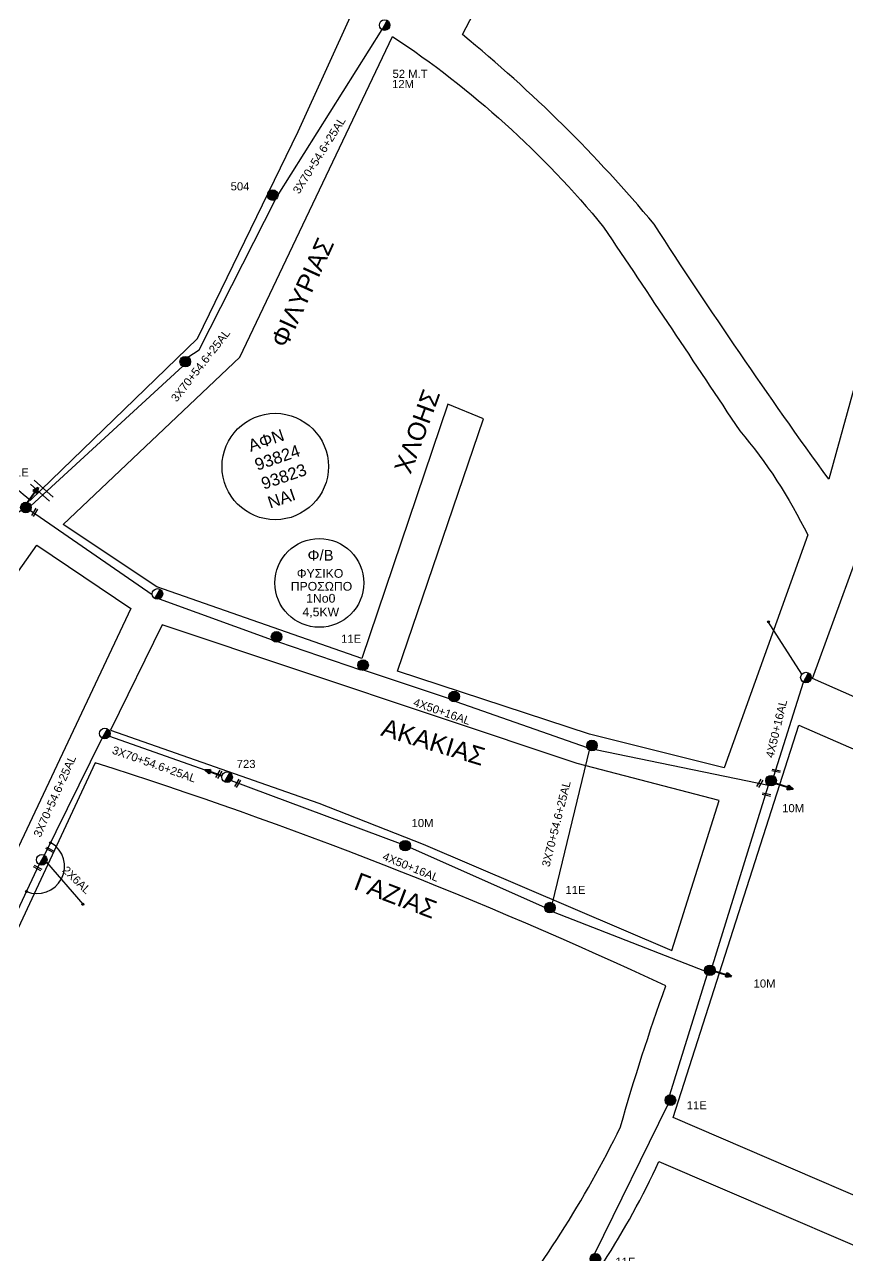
# Model space of a CAD drawing. Header units: millimetres. Extents: x 1451 to 4015, y 754 to 2365.
# Drawn here: x 2117.9 to 2301, y 1320.1 to 1594 of the extents above; entities that cross this region are included whole.
import ezdxf
from ezdxf.enums import TextEntityAlignment as Align

# ---------------------------------------------------------------- set-up
doc = ezdxf.new("R2010")
doc.units = ezdxf.units.MM
doc.linetypes.add('DASHED', pattern=[19.05, 12.7, -6.35])
for name, color, linetype in [('Άγνωστα', 7, 'Continuous'), ('Γυμνά εναέρια ΧΤ και ΦΟΠ (3Φ)   4x50+16AL', 7, 'Continuous'), ('Επίτονοι', 7, 'Continuous'), ('Επιγραφές - Σχήματα', 7, 'Continuous'), ('Καλώδια ΧΤ   2x6AL', 7, 'DASHED'), ('Μηχανική τομή', 7, 'Continuous'), ('Στύλος Ξύλινος', 7, 'Continuous'), ('Στύλος Ξύλινος @ 1', 7, 'Continuous'), ('Στύλος ΦΜ', 7, 'Continuous'), ('Στύλος ΦΜ @ 1', 7, 'Continuous'), ('Συνδέσεις', 7, 'Continuous'), ('Συνεστραμμένα ΧΤ   3x70+54.6+25AL', 7, 'SYN_LINE'), ('Τομή', 7, 'Continuous'), ('Υπόβαθρο ΔΕΗ', 7, 'Continuous')]:
    doc.layers.add(name, color=color, linetype=linetype)
doc.styles.add('ar', font='ARIAL.TTF')
doc.styles.get("Standard").update_dxf_attribs({"font": 'ARIAL.TTF'})
doc.linetypes.add('SYN_LINE', pattern='A,0.5,-0.0001,["/\\/\\/\\/",Standard,S=0.1,R=0,X=0,Y=-0.05],-0.25', length=0.7501)

# ---------------------------------------------------------------- blocks, each defined once
blk = doc.blocks.new('ΥΠΑΡΧΩΝ ΤΣΙΜΕΝΤΕΝΙΟΣ ΣΤΥΛΟΣ')
at = {"layer": 'Στύλος ΦΜ'}
blk.add_hatch(color=7, dxfattribs=at).paths.add_polyline_path([(-1.29, -2.28, 0.574793), (2.62, 0, 0.268822), (1.3, 2.27)])
at = {"layer": 'Στύλος ΦΜ', "color": 7}
blk.add_line((-1.29, -2.28), (1.3, 2.27), dxfattribs=at)
blk.add_circle((0, 0), 2.62, dxfattribs=at)
at = {"layer": 'Στύλος ΦΜ', "flags": 4}
for tag, p in [('ΤΥΠΟΣ', (-4.91, 3.03)), ('ΑΡΙΘΜΟΣ', (-4.68, 8.05))]:
    blk.add_attdef(tag, p, '', height=4, dxfattribs=at)
blk = doc.blocks.new('ΥΠΑΡΧΩΝ ΞΥΛΙΝΟΣ ΣΤΥΛΟΣ')
at = {"layer": 'Στύλος Ξύλινος'}
h = blk.add_hatch(color=256, dxfattribs=at)
h.paths.add_polyline_path([(-2.62, 0, 0.270008), (-1.29, -2.28), (1.3, 2.27, 0.576266)])
h.paths.add_polyline_path([(-1.29, -2.28, 0.574793), (2.62, 0, 0.268822), (1.3, 2.27)])
blk.add_line((-1.29, -2.28), (1.3, 2.27), dxfattribs=at)
blk.add_circle((0, 0), 2.62, dxfattribs=at)
at = {"layer": 'Στύλος Ξύλινος', "flags": 4}
for tag, p in [('ΑΡΙΘΜΟΣ', (-4.91, 8.6)), ('ΤΥΠΟΣ', (-4.85, 3.39))]:
    blk.add_attdef(tag, p, '', height=4, dxfattribs=at)
blk = doc.blocks.new('ΕΠΙΤΟΝΟΣ')
at = {"layer": 'Επίτονοι', "lineweight": 40, "ltscale": 40}
blk.add_hatch(color=256, dxfattribs=at).paths.add_polyline_path([(-1.13, 6.47), (0, 9.1), (1.13, 6.47)])
for p, q in [((-1.13, 6.47), (0, 9.1)), ((1.13, 6.47), (-1.13, 6.47)), ((-1.13, 6.47), (0, 6.47)), ((0, 9.1), (1.13, 6.47)), ((0, 6.47), (0, 0))]:
    blk.add_line(p, q, dxfattribs=at)
blk = doc.blocks.new('ΤΟΜΗ')
at = {"layer": 'Τομή', "ltscale": 40}
for p, q in [((-5.68, 0), (5.68, 0)), ((5.68, -2.33), (-5.68, -2.33))]:
    blk.add_line(p, q, dxfattribs=at)
blk = doc.blocks.new('ΜΗΧΑΝΙΚΗ ΤΟΜΗ')
at = {"layer": 'Μηχανική τομή', "ltscale": 40}
for p, q in [((-1.89, 0.78), (1.89, 0.78)), ((1.89, 0), (-1.89, 0))]:
    blk.add_line(p, q, dxfattribs=at)
blk = doc.blocks.new('_ΣΥΝΔΕΣΗ')
at = {"layer": 'Συνδέσεις', "linetype": 'SYN_LINE', "ltscale": 40}
blk.add_hatch(color=256, dxfattribs=at).paths.add_polyline_path([(0.5, -0.01, 1), (-0.5, -0.01, 1)])
at = {"layer": 'Συνδέσεις'}
blk.add_circle((0, -0.01), 0.5, dxfattribs=at)

msp = doc.modelspace()

# ---------------------------------------------------------------- linework, layer by layer
at = {"layer": 'Άγνωστα'}
msp.add_circle((2173.69, 1495.65), 11.84, dxfattribs=at)
at = {"layer": 'Γυμνά εναέρια ΧΤ και ΦΟΠ (3Φ)   4x50+16AL', "color": 85, "ltscale": 20}
for points in [[(2118.2, 1486.53), (2114.46, 1484.11)], [(2118.24, 1486.56), (2146.3, 1467.15), (2146.3, 1467.15)], [(2147.89, 1466.2), (2173, 1457.11)], [(2174.44, 1456.66), (2192.66, 1450.43)], [(2193.52, 1450.31), (2212.42, 1444.05)], [(2213.92, 1443.37), (2243.11, 1433.11)], [(2244.95, 1432.69), (2283.47, 1424.73)]]:
    msp.add_lwpolyline(points, dxfattribs=at)
at = {"layer": 'Γυμνά εναέρια ΧΤ και ΦΟΠ (3Φ)   4x50+16AL', "color": 151, "linetype": 'SYN_LINE', "ltscale": 15}
msp.add_lwpolyline([(2290.93, 1449.46), (2283.35, 1461.27)], dxfattribs=at)
at = {"layer": 'Γυμνά εναέρια ΧΤ και ΦΟΠ (3Φ)   4x50+16AL', "color": 151, "linetype": 'SYN_LINE', "ltscale": 20}
msp.add_lwpolyline([(2284.64, 1426.77), (2291.23, 1447.66)], dxfattribs=at)
at = {"layer": 'Γυμνά εναέρια ΧΤ και ΦΟΠ (3Φ)   4x50+16AL', "color": 151, "ltscale": 20}
for points in [[(2163.88, 1425.79), (2201.53, 1411.74)], [(2271.01, 1384.56), (2283.47, 1424.73)], [(2203.71, 1410.85), (2233.64, 1397.59)], [(2235.53, 1396.56), (2269.25, 1383.43)], [(2261.53, 1355.83), (2269.84, 1382.51)], [(2244.86, 1320.54), (2261.06, 1353.63)]]:
    msp.add_lwpolyline(points, dxfattribs=at)
at = {"layer": 'Επιγραφές - Σχήματα', "color": 202}
msp.add_circle((2183.5, 1469.76), 9.88, dxfattribs=at)
at = {"layer": 'Επιγραφές - Σχήματα', "ltscale": 0.2}
msp.add_arc((2120.7, 1406.7), 6.08, 247.0236, 58.2745, dxfattribs=at)
at = {"layer": 'Καλώδια ΧΤ   2x6AL', "color": 151, "linetype": 'SYN_LINE', "ltscale": 15}
msp.add_lwpolyline([(2122.76, 1407.58), (2130.87, 1398.29)], dxfattribs=at)
at = {"layer": 'Συνεστραμμένα ΧΤ   3x70+54.6+25AL', "color": 27, "ltscale": 20}
for points in [[(2174.31, 1556.11), (2197.46, 1592.86)], [(2154.26, 1520), (2156.79, 1521.64), (2173.77, 1555.06)], [(2119.32, 1486.88), (2153.09, 1517.95)]]:
    msp.add_lwpolyline(points, dxfattribs=at)
at = {"layer": 'Συνεστραμμένα ΧΤ   3x70+54.6+25AL', "color": 151, "ltscale": 20}
for points in [[(2122.31, 1409.15), (2135.19, 1435.23)], [(2136.77, 1435.64), (2161.83, 1426.82)], [(2108.94, 1381.06), (2121.14, 1407.1)]]:
    msp.add_lwpolyline(points, dxfattribs=at)
at = {"layer": 'Συνεστραμμένα ΧΤ   3x70+54.6+25AL', "color": 85, "ltscale": 20}
msp.add_lwpolyline([(2235.4, 1398.52), (2243.61, 1432.56)], dxfattribs=at)
at = {"layer": 'Υπόβαθρο ΔΕΗ'}
for points in [[(2302.9, 1758.82), (2364.87, 1738.86), (2333.71, 1626.07), (2296.89, 1492.82, -0.013512), (2258.04, 1549.56, 0.04675), (2215.4, 1591.75), (2302.9, 1758.82)], [(2119.19, 1488.16), (2156.41, 1524.13), (2178.76, 1570.22), (2191.21, 1597.4), (2140.39, 1631.42), (2082.31, 1692.91, -0.052731), (2069, 1663.16, -0.037591), (2043.41, 1631.15, -0.036663), (2029.99, 1617.98, 0.079037), (2012.2, 1589.25, 0.150645), (2008.96, 1556.87), (2064.95, 1525.47, -0.051957), (2119.19, 1488.16, 0.436179)], [(2043.04, 1239.15), (2145.41, 1188), (2198.79, 1269.46, -0.055377), (2221.42, 1303.05, 0.056548), (2250.54, 1348.72, -0.017688), (2260.63, 1380.07, 0.032218), (2133.59, 1429.75), (2085.65, 1327.02), (2091.91, 1318.53), (2198.79, 1269.46)], [(2342.92, 1252.47), (2231.41, 1297.89, 0.068124), (2259.1, 1341), (2327.83, 1311.45)]]:
    msp.add_lwpolyline(points, format="xyb", dxfattribs=at)
msp.add_lwpolyline([(2273.64, 1428.59), (2243.65, 1436.09), (2200.93, 1450.08), (2220.04, 1506.28), (2212.12, 1509.53), (2193, 1452.91), (2147.31, 1468.89), (2126.51, 1482.74), (2165.84, 1520.01), (2199.8, 1591.35, -0.074905), (2246.76, 1548.94, -0.000817), (2277.06, 1503.6, -0.063628), (2292.2, 1480.42)], format="xyb", close=True, dxfattribs=at)
for points in [[(2367.48, 1415.79), (2293.25, 1448.48), (2307.75, 1488.07), (2372.7, 1465.44), (2420.54, 1448.89), (2454.04, 1542.88), (2488.8, 1530.31)], [(2332.23, 1320.72), (2262.25, 1350.82), (2290.26, 1438.11), (2363.39, 1406.2)]]:
    msp.add_lwpolyline(points, dxfattribs=at)
for points in [[(2066.81, 1379.61), (2079.06, 1408.43), (2101.01, 1450.5), (2120.65, 1478.12), (2141.58, 1464.07), (2096.36, 1368.37)], [(2261.93, 1387.97), (2272.5, 1421.36), (2240.89, 1429.59), (2148.5, 1460.41), (2136.99, 1437.02), (2183.41, 1420.71), (2206.61, 1411.61)]]:
    msp.add_lwpolyline(points, close=True, dxfattribs=at)

# ---------------------------------------------------------------- block references
at = {"layer": 'Επίτονοι'}
for p, xscale, yscale, zscale, rotation in [((2118.53, 1487.66), 0.4500000000000169, 0.4500000000000169, 0.4500000000000169, 324.1724586436594), ((2161.87, 1426.8), 0.449999999999905, 0.449999999999905, 0.449999999999905, 70.30594430281785), ((2285.04, 1425.1), 0.4499999999998637, 0.4499999999998637, 0.4499999999998637, 252.5224121590679), ((2271.32, 1383.37), 0.4499999999998637, 0.4499999999998637, 0.4499999999998637, 252.5224121590679)]:
    msp.add_blockref('ΕΠΙΤΟΝΟΣ', p, dxfattribs=dict(at, xscale=xscale, yscale=yscale, zscale=zscale, rotation=rotation))
at = {"layer": 'Μηχανική τομή'}
for p, xscale, yscale, zscale, rotation in [((2119.98, 1485.54), 0.5000000000001463, 0.5000000000001463, 0.5000000000001463, 239.225397685476), ((2160.96, 1427.24), 0.5000000000001463, 0.5000000000001463, 0.5000000000001463, 239.225397685476), ((2285.22, 1428.12), 0.5000000000001025, 0.5000000000001025, 0.5000000000001025, 167.6632913552336), ((2165.17, 1425.25), 0.5000000000001463, 0.5000000000001463, 0.5000000000001463, 239.225397685476), ((2281.38, 1425.26), 0.5000000000001463, 0.5000000000001463, 0.5000000000001463, 239.225397685476), ((2283.05, 1422.84), 0.5000000000001025, 0.5000000000001025, 0.5000000000001025, 167.6632913552336), ((2123.46, 1410.19), 0.5000000000002026, 0.5000000000002026, 0.5000000000002026, 331.8605292412319), ((2120.7, 1406.14), 0.5000000000002027, 0.5000000000002027, 0.5000000000002027, 331.8605292412319)]:
    msp.add_blockref('ΜΗΧΑΝΙΚΗ ΤΟΜΗ', p, dxfattribs=dict(at, xscale=xscale, yscale=yscale, zscale=zscale, rotation=rotation))
at = {"layer": 'Στύλος Ξύλινος @ 1', "ltscale": 40}
ref = msp.add_blockref('ΥΠΑΡΧΩΝ ΞΥΛΙΝΟΣ ΣΤΥΛΟΣ', (2173.13, 1556.05), dxfattribs=dict(at, xscale=0.4499999999998181, yscale=0.4499999999998181, zscale=0.4499999999998181))
ref.add_attrib('ΤΥΠΟΣ', '504', (2163.76, 1557.1), dxfattribs={"layer": 'Στύλος Ξύλινος', "height": 1.8, "flags": 4})
at = {"layer": 'Στύλος Ξύλινος @ 1', "ltscale": 40, "xscale": 0.4499999999998181, "yscale": 0.4499999999998181, "zscale": 0.4499999999998181}
for p in [(2153.67, 1518.98), (2173.99, 1457.75), (2213.52, 1444.48), (2244.19, 1433.58)]:
    msp.add_blockref('ΥΠΑΡΧΩΝ ΞΥΛΙΝΟΣ ΣΤΥΛΟΣ', p, dxfattribs=at)
at = {"layer": 'Στύλος Ξύλινος @ 1', "ltscale": 40}
ref = msp.add_blockref('ΥΠΑΡΧΩΝ ΞΥΛΙΝΟΣ ΣΤΥΛΟΣ', (2118.2, 1486.53), dxfattribs=dict(at, xscale=0.4499999999998181, yscale=0.4499999999998181, zscale=0.4499999999998181))
ref.add_attrib('ΤΥΠΟΣ', '11E', (2114.37, 1493.45), dxfattribs={"layer": 'Στύλος Ξύλινος', "height": 1.8, "flags": 4})
ref = msp.add_blockref('ΥΠΑΡΧΩΝ ΞΥΛΙΝΟΣ ΣΤΥΛΟΣ', (2193.24, 1451.46), dxfattribs=dict(at, xscale=0.4499999999998181, yscale=0.4499999999998181, zscale=0.4499999999998181))
ref.add_attrib('ΤΥΠΟΣ', '11E', (2188.34, 1456.43), dxfattribs={"layer": 'Στύλος Ξύλινος', "height": 1.8, "flags": 4})
ref = msp.add_blockref('ΥΠΑΡΧΩΝ ΞΥΛΙΝΟΣ ΣΤΥΛΟΣ', (2284.05, 1425.75), dxfattribs=dict(at, xscale=0.4499999999998181, yscale=0.4499999999998181, zscale=0.4499999999998181))
ref.add_attrib('ΤΥΠΟΣ', '10M', (2286.51, 1418.73), dxfattribs={"layer": 'Στύλος Ξύλινος', "height": 1.8, "flags": 4})
ref = msp.add_blockref('ΥΠΑΡΧΩΝ ΞΥΛΙΝΟΣ ΣΤΥΛΟΣ', (2202.61, 1411.28), dxfattribs=dict(at, xscale=0.4499999999998181, yscale=0.4499999999998181, zscale=0.4499999999998181))
ref.add_attrib('ΤΥΠΟΣ', '10M', (2204.02, 1415.42), dxfattribs={"layer": 'Στύλος Ξύλινος', "height": 1.8, "flags": 4})
ref = msp.add_blockref('ΥΠΑΡΧΩΝ ΞΥΛΙΝΟΣ ΣΤΥΛΟΣ', (2234.82, 1397.5), dxfattribs=dict(at, xscale=0.4499999999998181, yscale=0.4499999999998181, zscale=0.4499999999998181))
ref.add_attrib('ΤΥΠΟΣ', '11E', (2238.28, 1400.53), dxfattribs={"layer": 'Στύλος Ξύλινος', "height": 1.8, "flags": 4})
ref = msp.add_blockref('ΥΠΑΡΧΩΝ ΞΥΛΙΝΟΣ ΣΤΥΛΟΣ', (2270.42, 1383.54), dxfattribs=dict(at, xscale=0.4499999999998181, yscale=0.4499999999998181, zscale=0.4499999999998181))
ref.add_attrib('ΤΥΠΟΣ', '10M', (2280.16, 1379.71), dxfattribs={"layer": 'Στύλος Ξύλινος', "height": 1.8, "flags": 4})
ref = msp.add_blockref('ΥΠΑΡΧΩΝ ΞΥΛΙΝΟΣ ΣΤΥΛΟΣ', (2261.64, 1354.66), dxfattribs=dict(at, xscale=0.4499999999998181, yscale=0.4499999999998181, zscale=0.4499999999998181))
ref.add_attrib('ΤΥΠΟΣ', '11E', (2265.27, 1352.61), dxfattribs={"layer": 'Στύλος Ξύλινος', "height": 1.8, "flags": 4})
ref = msp.add_blockref('ΥΠΑΡΧΩΝ ΞΥΛΙΝΟΣ ΣΤΥΛΟΣ', (2244.95, 1319.37), dxfattribs=dict(at, xscale=0.4499999999998181, yscale=0.4499999999998181, zscale=0.4499999999998181))
ref.add_attrib('ΤΥΠΟΣ', '11E', (2249.39, 1317.81), dxfattribs={"layer": 'Στύλος Ξύλινος', "height": 1.8, "flags": 4})
at = {"layer": 'Στύλος ΦΜ @ 1', "ltscale": 40}
ref = msp.add_blockref('ΥΠΑΡΧΩΝ ΤΣΙΜΕΝΤΕΝΙΟΣ ΣΤΥΛΟΣ', (2198.04, 1593.88), dxfattribs=dict(at, xscale=0.4499999999998181, yscale=0.4499999999998181, zscale=0.4499999999998181))
ref.add_attrib('ΤΥΠΟΣ', '12M', (2199.69, 1579.86), dxfattribs={"layer": 'Στύλος ΦΜ', "height": 1.8, "flags": 4})
ref.add_attrib('ΑΡΙΘΜΟΣ', '52 M.T', (2199.79, 1582.13), dxfattribs={"layer": 'Στύλος ΦΜ', "height": 1.8, "flags": 4})
at = {"layer": 'Στύλος ΦΜ @ 1', "ltscale": 40, "xscale": 0.4499999999998181, "yscale": 0.4499999999998181, "zscale": 0.4499999999998181}
for p in [(2147.47, 1467.3), (2291.81, 1448.69), (2135.77, 1436.25), (2121.72, 1408.13)]:
    msp.add_blockref('ΥΠΑΡΧΩΝ ΤΣΙΜΕΝΤΕΝΙΟΣ ΣΤΥΛΟΣ', p, dxfattribs=at)
at = {"layer": 'Στύλος ΦΜ @ 1', "ltscale": 40}
ref = msp.add_blockref('ΥΠΑΡΧΩΝ ΤΣΙΜΕΝΤΕΝΙΟΣ ΣΤΥΛΟΣ', (2162.97, 1426.53), dxfattribs=dict(at, xscale=0.4499999999998181, yscale=0.4499999999998181, zscale=0.4499999999998181))
ref.add_attrib('ΤΥΠΟΣ', '723', (2165.11, 1428.57), dxfattribs={"layer": 'Στύλος ΦΜ', "height": 1.8, "flags": 4})
at = {"layer": 'Συνδέσεις', "xscale": 0.4499999999998181, "yscale": 0.4499999999998181, "zscale": 0.4499999999998181}
for p in [(2283.5, 1461.07), (2123.68, 1411.94), (2118.32, 1401.08), (2130.85, 1398.24)]:
    msp.add_blockref('_ΣΥΝΔΕΣΗ', p, dxfattribs=at)
at = {"layer": 'Τομή', "xscale": 0.4999999999999987, "yscale": 0.4999999999999987, "zscale": 0.4999999999999987, "rotation": 318.297154135702}
msp.add_blockref('ΤΟΜΗ', (2122.13, 1490.71), dxfattribs=at)

# ---------------------------------------------------------------- texts
at = {"layer": 'Γυμνά εναέρια ΧΤ και ΦΟΠ (3Φ)   4x50+16AL', "ltscale": 20}
for rotation, p in [(340.8969, (2210.8, 1441.14)), (76.5226, (2285.24, 1437.31)), (337.7938, (2203.87, 1406.55))]:
    msp.add_text('4X50+16AL', height=1.8, rotation=rotation, dxfattribs=at).set_placement(p, align=Align.MIDDLE)
at = {"layer": 'Επιγραφές - Σχήματα', "color": 1, "style": 'ar'}
for s, height, p in [('Φ/Β', 2.381, (2183.78, 1475.94)), ('ΦΥΣΙΚΟ ', 1.948, (2184.05, 1471.87)), ('1No0', 1.948, (2183.83, 1466.34)), ('4,5KW', 1.948, (2183.83, 1463.11))]:
    msp.add_text(s, height=height, dxfattribs=at).set_placement(p, align=Align.MIDDLE)
at = {"layer": 'Επιγραφές - Σχήματα', "ltscale": 20, "char_height": 4, "width": 33.3738, "attachment_point": 1}
for s, insert, rotation in [('ΦΙΛΥΡΙΑΣ', (2172.53, 1523.4), 65.5772), ('ΧΛΟΗΣ', (2200.05, 1495.14), 69.8325), ('ΑΚΑΚΙΑΣ', (2198.13, 1439.68), 343.2291), ('ΓΑΖΙΑΣ', (2192.35, 1405.42), 339.2388)]:
    msp.add_mtext(s, dxfattribs=dict(at, insert=insert, rotation=rotation))
at = {"layer": 'Επιγραφές - Σχήματα', "insert": (2167.36, 1501.43), "char_height": 2.67, "width": 140.4042, "attachment_point": 1, "rotation": 18.9876}
msp.add_mtext('ΑΦΝ\\P93824\\P93823\\PΝΑΙ', dxfattribs=at)
at = {"layer": 'Επιγραφές - Σχήματα', "color": 1, "insert": (2177.13, 1469.97), "char_height": 1.948, "width": 14.027, "attachment_point": 1}
msp.add_mtext('ΠΡΟΣΩΠΟ', dxfattribs=at)
at = {"layer": 'Καλώδια ΧΤ   2x6AL', "ltscale": 0.2}
msp.add_text('2X6AL', height=1.8, rotation=315.9267, dxfattribs=at).set_placement((2129.5, 1403.66), align=Align.MIDDLE)
at = {"layer": 'Συνεστραμμένα ΧΤ   3x70+54.6+25AL', "ltscale": 20}
for rotation, p in [(57.6851, (2183.46, 1564.89)), (52.0989, (2157.05, 1518.13)), (340.5367, (2146.75, 1429.42)), (65.9255, (2124.61, 1422.29)), (75.9511, (2236.23, 1416.15))]:
    msp.add_text('3X70+54.6+25AL', height=1.8, rotation=rotation, dxfattribs=at).set_placement(p, align=Align.MIDDLE)

doc.saveas('drawing.dxf')
